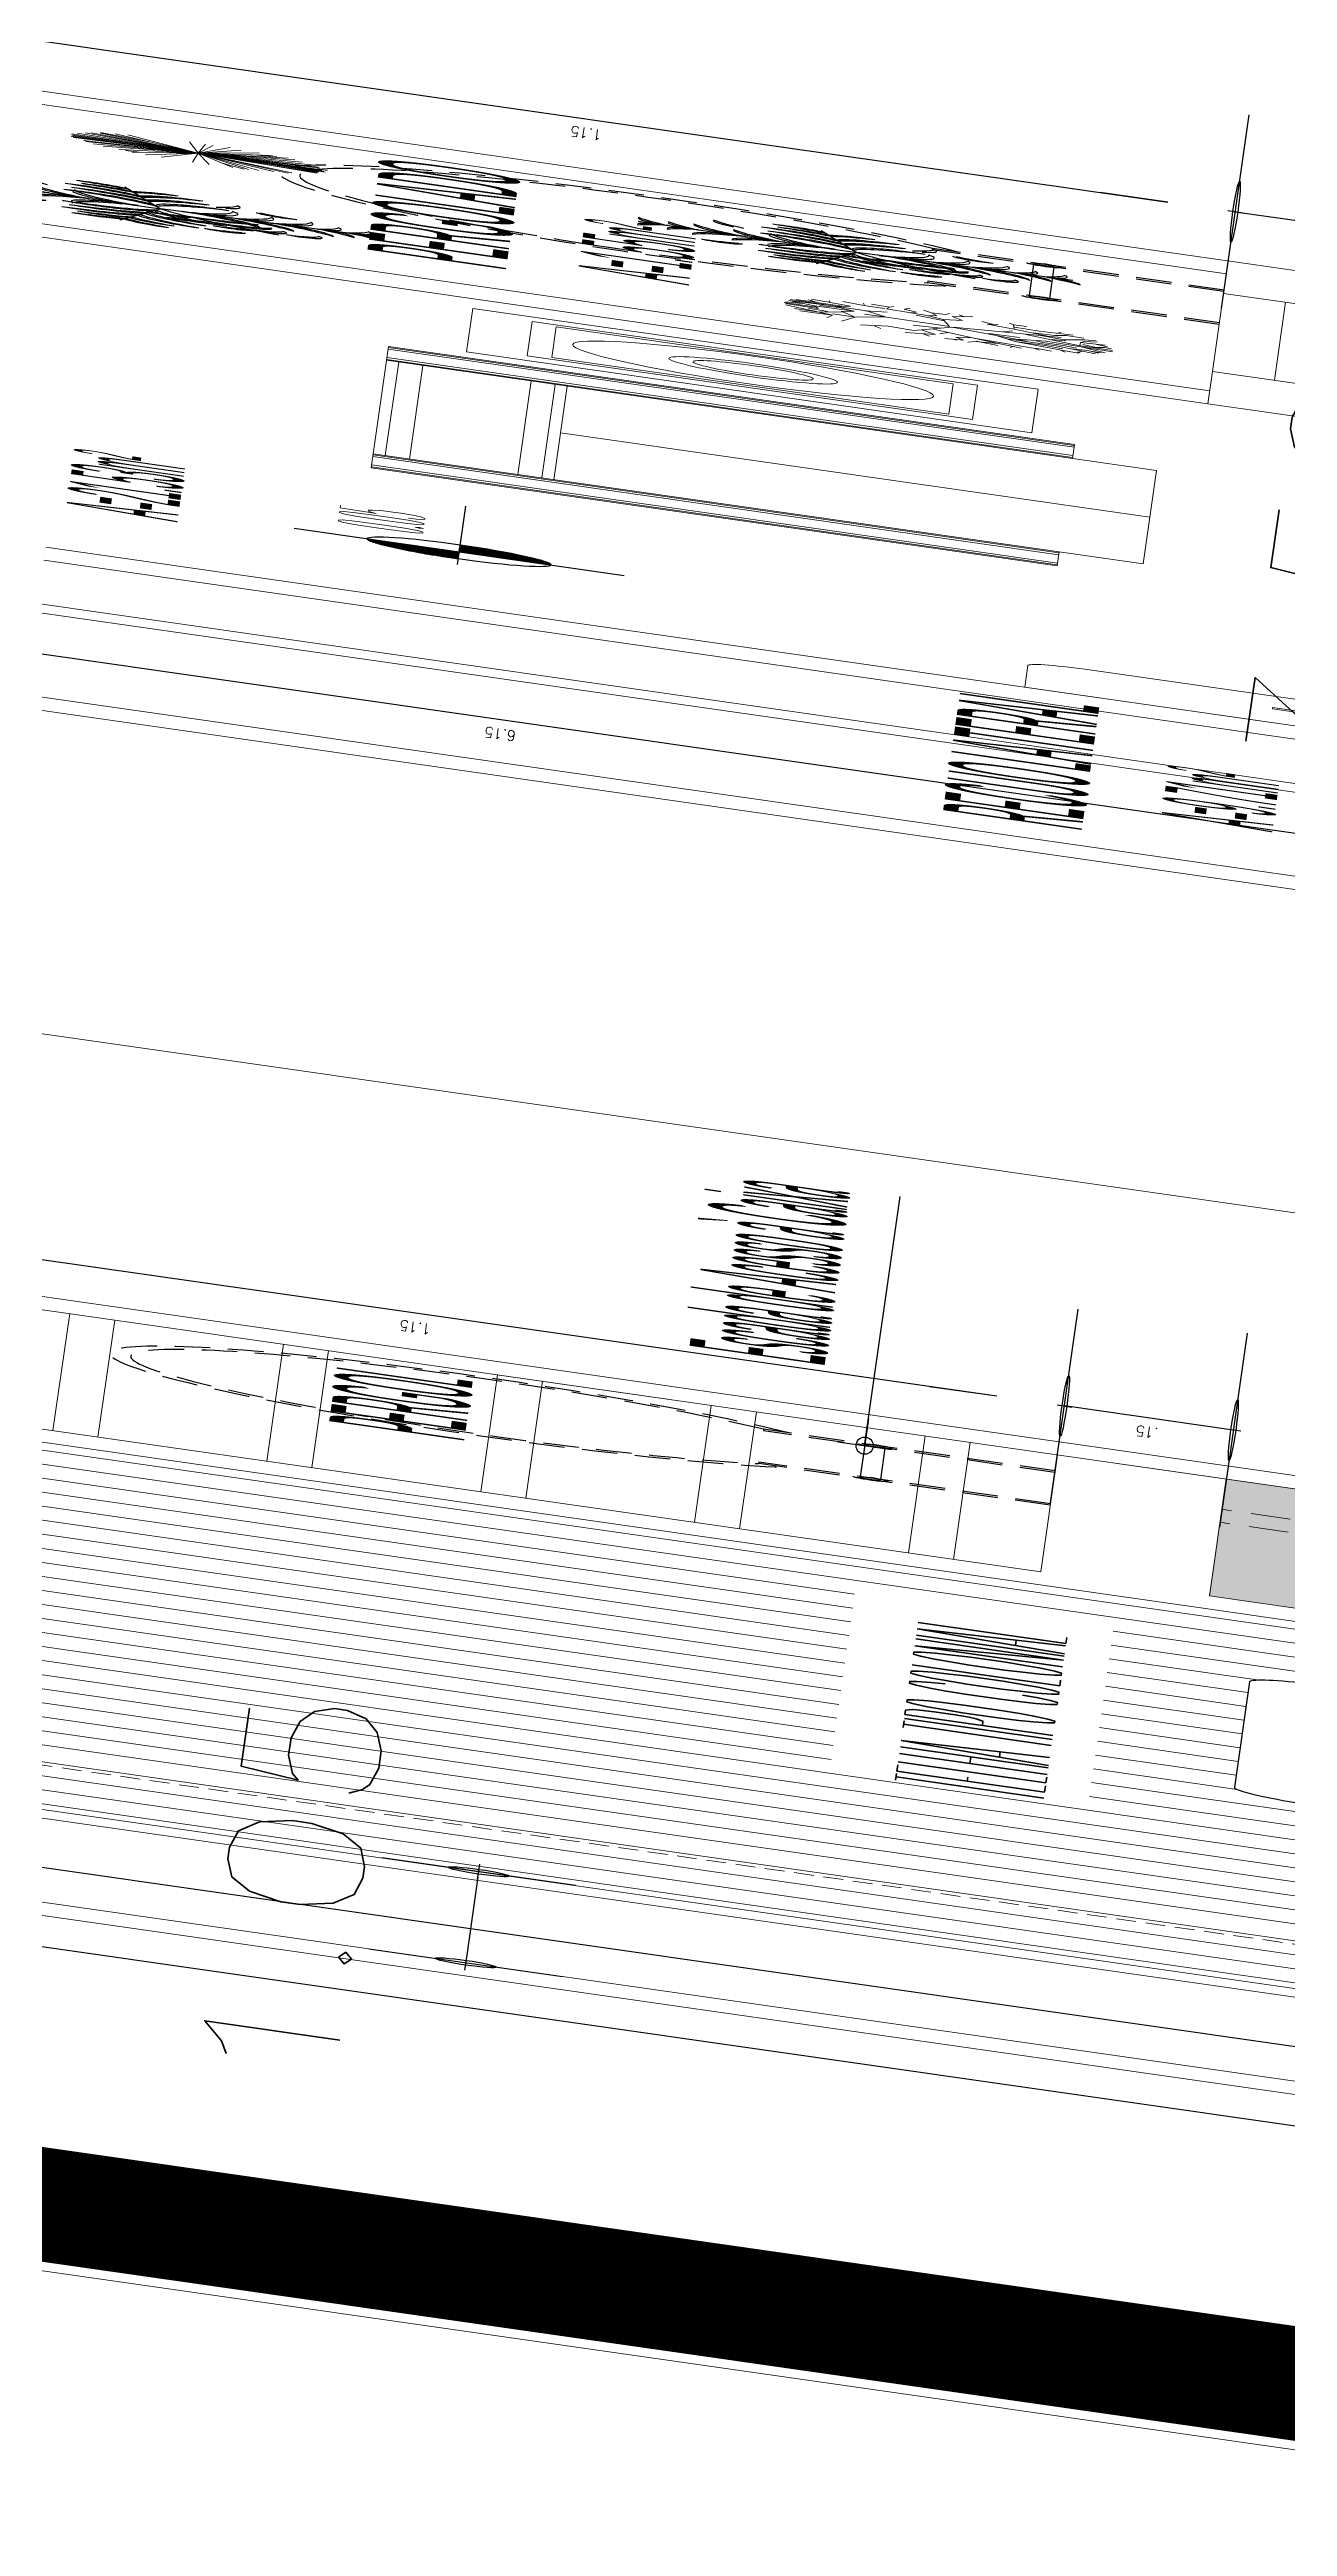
# Model space of a CAD drawing. Header units: millimetres. Extents: x -361192058 to 101130107379, y -14071650034 to 19218552450.
# Drawn here: x -134811.1 to -134746.4, y 42519.8 to 42649.2 of the extents above; entities that cross this region are included whole.
import ezdxf
from ezdxf.enums import TextEntityAlignment as Align

# ---------------------------------------------------------------- set-up
doc = ezdxf.new("R2010")
doc.units = ezdxf.units.MM
doc.header["$LTSCALE"] = 0.5
doc.linetypes.add('HIDDEN', pattern=[0.375, 0.25, -0.125])
doc.linetypes.add('HIDDEN2', pattern=[0.1875, 0.125, -0.0625])
for name, color, linetype in [('02', 2, 'Continuous'), ('08', 8, 'Continuous'), ('3', 3, 'Continuous'), ('DIVERSOS', 4, 'Continuous'), ('ESQUADRIA', 3, 'Continuous'), ('ESQUADRIAS', 3, 'Continuous'), ('FMPLANT', 3, 'Continuous'), ('HATCH', 8, 'Continuous'), ('MOBIL-I', 251, 'Continuous'), ('parede', 2, 'Continuous'), ('PISO', 8, 'Continuous'), ('projeção 02', 7, 'HIDDEN2'), ('texto pequeno', 3, 'Continuous'), ('TEXTO2', 3, 'Continuous'), ('TXT_0', 7, 'Continuous')]:
    doc.layers.add(name, color=color, linetype=linetype)
doc.styles.add('ADITIVOCAD', font='ROMANS.shx')
doc.styles.add('SANSSERIF', font='sas_____.pfb', dxfattribs={"height": 1})
doc.styles.get("Standard").update_dxf_attribs({"font": 'txt.shx', "height": 0.12})
doc.dimstyles.new('ESCALA50', dxfattribs={"dimtxt": 0.1, "dimasz": 0.06, "dimexe": 0.18, "dimexo": 0.06, "dimgap": 0.1, "dimtad": 1, "dimzin": 4, "dimdsep": 46, "dimtxsty": 'Standard', "dimblk1": 'BOLA', "dimblk2": 'BOLA', "dimsah": 1, "dimcen": -0.06, "dimse1": 1, "dimse2": 1, "dimclrd": 7, "dimclrt": 3, "dimadec": 0, "dimazin": 0, "dimtfac": 1, "dimtix": 1, "dimtmove": 0, "dimatfit": 3, "dimldrblk": 'BOLA', "dimfxl": 0, "dimtolj": 1, "dimtzin": 4, "dimarcsym": 0})

# ---------------------------------------------------------------- blocks, each defined once
blk = doc.blocks.new('ADC_SETA3')
blk.add_lwpolyline([(-0.3034, 0), (0.3034, 0, 0.668179), (0.3317, 0.0683), (0.0283, 0.3746, 0.414214), (-0.0283, 0.3746), (-0.3317, 0.0683, 0.668179), (-0.3034, 0), (-0.3034, 0)], format="xyb")
blk = doc.blocks.new('BOLA')
for p, q in [((0, -1.435), (0, 1.435)), ((-1.435, 0), (1.435, 0))]:
    blk.add_line(p, q)
blk.add_circle((0, 0), 0.452)
blk = doc.blocks.new('*D928')
at = {"layer": 'Defpoints', "color": 0, "transparency": 16777216}
for p in [(4395.3947, 2427.7288), (4395.3947, 2427.7288), (4396.4447, 2427.7288)]:
    blk.add_point(p, dxfattribs=at)
at = {"layer": 'DIVERSOS', "color": 7, "lineweight": -2, "transparency": 16777216}
blk.add_line((4396.3847, 2427.7288), (4395.4547, 2427.7288), dxfattribs=at)
at = {"layer": 'DIVERSOS', "color": 7, "lineweight": -2, "transparency": 16777216, "xscale": 0.06, "yscale": 0.06, "zscale": 0.06, "rotation": 180}
blk.add_blockref('BOLA', (4395.3947, 2427.7288), dxfattribs=at)
at = {"layer": 'DIVERSOS', "color": 7, "lineweight": -2, "transparency": 16777216, "xscale": 0.06, "yscale": 0.06, "zscale": 0.06}
blk.add_blockref('BOLA', (4396.4447, 2427.7288), dxfattribs=at)
at = {"layer": 'DIVERSOS', "color": 3, "lineweight": 18, "transparency": 16777216, "insert": (4395.9197, 2427.8888), "char_height": 0.12, "attachment_point": 5}
blk.add_mtext('\\A1;1.05', dxfattribs=at)
blk = doc.blocks.new('*D947')
at = {"layer": 'Defpoints', "color": 0, "transparency": 16777216}
for p in [(4402.0947, 2427.1269), (4402.6582, 2427.1269), (4402.0947, 2424.7769)]:
    blk.add_point(p, dxfattribs=at)
at = {"layer": 'DIVERSOS', "color": 7, "lineweight": -2, "transparency": 16777216}
blk.add_line((4402.6582, 2424.8369), (4402.6582, 2427.0669), dxfattribs=at)
at = {"layer": 'DIVERSOS', "color": 7, "lineweight": -2, "transparency": 16777216, "xscale": 0.06, "yscale": 0.06, "zscale": 0.06}
for p, rotation in [((4402.6582, 2427.1269), 90), ((4402.6582, 2424.7769), 270)]:
    blk.add_blockref('BOLA', p, dxfattribs=dict(at, rotation=rotation))
at = {"layer": 'DIVERSOS', "color": 3, "lineweight": 18, "transparency": 16777216, "insert": (4402.4982, 2425.9519), "char_height": 0.12, "attachment_point": 5, "rotation": 90}
blk.add_mtext('\\A1;2.35', dxfattribs=at)
blk = doc.blocks.new('*D948')
at = {"layer": 'Defpoints', "color": 0, "transparency": 16777216}
for p in [(4402.0947, 2427.2769), (4402.6582, 2427.2769), (4402.0947, 2427.1269)]:
    blk.add_point(p, dxfattribs=at)
at = {"layer": 'DIVERSOS', "color": 7, "lineweight": -2, "transparency": 16777216}
for p, q in [((4402.6582, 2427.3369), (4402.6582, 2427.3969)), ((4402.6582, 2427.1269), (4402.6582, 2427.2769)), ((4402.6582, 2427.0669), (4402.6582, 2427.0069))]:
    blk.add_line(p, q, dxfattribs=at)
at = {"layer": 'DIVERSOS', "color": 7, "lineweight": -2, "transparency": 16777216, "xscale": 0.06, "yscale": 0.06, "zscale": 0.06}
for p, rotation in [((4402.6582, 2427.2769), 270), ((4402.6582, 2427.1269), 90)]:
    blk.add_blockref('BOLA', p, dxfattribs=dict(at, rotation=rotation))
at = {"layer": 'DIVERSOS', "color": 3, "lineweight": 18, "transparency": 16777216, "insert": (4402.4982, 2427.2019), "char_height": 0.12, "attachment_point": 5, "rotation": 90}
blk.add_mtext('\\A1;.15', dxfattribs=at)
blk = doc.blocks.new('*D949')
at = {"layer": 'Defpoints', "color": 0, "transparency": 16777216}
for p in [(4402.0947, 2428.4269), (4402.6582, 2428.4269), (4402.0947, 2427.2769)]:
    blk.add_point(p, dxfattribs=at)
at = {"layer": 'DIVERSOS', "color": 7, "lineweight": -2, "transparency": 16777216}
blk.add_line((4402.6582, 2427.3369), (4402.6582, 2428.3669), dxfattribs=at)
at = {"layer": 'DIVERSOS', "color": 7, "lineweight": -2, "transparency": 16777216, "xscale": 0.06, "yscale": 0.06, "zscale": 0.06}
for p, rotation in [((4402.6582, 2428.4269), 90), ((4402.6582, 2427.2769), 270)]:
    blk.add_blockref('BOLA', p, dxfattribs=dict(at, rotation=rotation))
at = {"layer": 'DIVERSOS', "color": 3, "lineweight": 18, "transparency": 16777216, "insert": (4402.4982, 2427.8519), "char_height": 0.12, "attachment_point": 5, "rotation": 90}
blk.add_mtext('\\A1;1.15', dxfattribs=at)
blk = doc.blocks.new('*D932')
at = {"layer": 'Defpoints', "color": 0, "transparency": 16777216}
for p in [(4394.8896, 2428.5769), (4396.506, 2428.5769), (4396.4447, 2424.1269)]:
    blk.add_point(p, dxfattribs=at)
at = {"layer": 'DIVERSOS', "color": 7, "lineweight": -2, "transparency": 16777216}
blk.add_line((4394.8896, 2424.1869), (4394.8896, 2428.5169), dxfattribs=at)
at = {"layer": 'DIVERSOS', "color": 7, "lineweight": -2, "transparency": 16777216, "xscale": 0.06, "yscale": 0.06, "zscale": 0.06}
for p, rotation in [((4394.8896, 2428.5769), 90), ((4394.8896, 2424.1269), 270)]:
    blk.add_blockref('BOLA', p, dxfattribs=dict(at, rotation=rotation))
at = {"layer": 'DIVERSOS', "color": 3, "lineweight": 18, "transparency": 16777216, "insert": (4394.7296, 2426.3519), "char_height": 0.12, "attachment_point": 5, "rotation": 90}
blk.add_mtext('\\A1;4.45', dxfattribs=at)
blk = doc.blocks.new('*D935')
at = {"layer": 'Defpoints', "color": 0, "transparency": 16777216}
for p in [(4396.4447, 2430.4269), (4395.3947, 2414.2769), (4395.7907, 2414.2769)]:
    blk.add_point(p, dxfattribs=at)
at = {"layer": 'DIVERSOS', "color": 7, "lineweight": -2, "transparency": 16777216}
blk.add_line((4395.7907, 2430.3669), (4395.7907, 2414.3369), dxfattribs=at)
at = {"layer": 'DIVERSOS', "color": 7, "lineweight": -2, "transparency": 16777216, "xscale": 0.06, "yscale": 0.06, "zscale": 0.06}
for p, rotation in [((4395.7907, 2430.4269), 90), ((4395.7907, 2414.2769), 270)]:
    blk.add_blockref('BOLA', p, dxfattribs=dict(at, rotation=rotation))
at = {"layer": 'DIVERSOS', "color": 3, "lineweight": 18, "transparency": 16777216, "insert": (4395.6307, 2422.3519), "char_height": 0.12, "attachment_point": 5, "rotation": 90}
blk.add_mtext('\\A1;16.15', dxfattribs=at)
blk = doc.blocks.new('ESCADA')
at = {"layer": '08', "linetype": 'HIDDEN'}
for p, q in [((-0.22, 0.91), (-0.22, 0.6222)), ((-0.2, 0.91), (-0.2, 0.6222)), ((0.2, 0.91), (0.2, 0.6222)), ((0.22, 0.91), (0.22, 0.6222)), ((-0.2, 0.7422), (0.2, 0.7422)), ((-0.2, 0.7222), (0.2, 0.7222)), ((-0.22, 0.6222), (-0.2, 0.6222)), ((0.2, 0.6222), (0.22, 0.6222))]:
    blk.add_line(p, q, dxfattribs=at)
for points in [[(-0.21, 0.7222, 1), (-0.21, 0.7422, 1)], [(0.21, 0.7222, -1), (0.21, 0.7422, -1)]]:
    blk.add_lwpolyline(points, format="xyb", close=True, dxfattribs=at)
for centre in [(-0.21, 0.7322), (0.21, 0.7322)]:
    blk.add_circle(centre, 0.0175, dxfattribs=at)
for radius, start, end in [(0.37, 126.4837, 53.5163), (0.35, 128.9448, 51.0552)]:
    blk.add_arc((0, 0.35), radius, start, end, dxfattribs=at)
blk = doc.blocks.new('A1194DB', base_point=(2.905, 11.0463))
for p in [(2.905, 11.5463), (2.4126, 11.1332), (3.3974, 11.1332), (2.9918, 10.5539)]:
    blk.add_line(p, (2.905, 11.0463))
for centre, radius, start, end in [((2.8119, 11.432), 0.1154, 36.29, 99.6243), ((2.7184, 11.2969), 0.2598, 44.0763, 73.3794), ((2.998, 11.432), 0.1154, 80.3757, 143.71), ((3.0916, 11.2969), 0.2598, 106.6206, 135.9237), ((2.8119, 11.3638), 0.1154, 36.29, 99.6243), ((2.7184, 11.2287), 0.2598, 44.0763, 73.3794), ((2.998, 11.3638), 0.1154, 80.3757, 143.71), ((3.0916, 11.2287), 0.2598, 106.6206, 135.9237), ((2.695, 11.3621), 0.0575, 139.742, 258.7475), ((2.7729, 11.4076), 0.1251, 184.618, 228.2106), ((2.7604, 11.2616), 0.1598, 25.2489, 95.3937), ((2.6762, 11.1619), 0.2679, 31.3712, 75.0366), ((3.0495, 11.2616), 0.1598, 84.6063, 154.7511), ((3.1337, 11.1619), 0.2679, 104.9634, 148.6288), ((2.7604, 11.1707), 0.1598, 25.2489, 95.3937), ((2.6762, 11.0709), 0.2679, 31.3712, 75.0366), ((3.0495, 11.1707), 0.1598, 84.6063, 154.7511), ((3.1337, 11.0709), 0.2679, 104.9634, 148.6288), ((3.2361, 11.2628), 0.1154, 80.3757, 143.71), ((3.3297, 11.1277), 0.2598, 106.6206, 135.9237), ((2.5413, 11.2049), 0.1154, 160.3757, 223.71), ((2.6906, 11.2736), 0.2598, 186.6206, 215.9237), ((2.6085, 11.1931), 0.1154, 160.3757, 223.71), ((2.7578, 11.2618), 0.2598, 186.6206, 215.9237), ((2.7181, 11.2261), 0.1598, 164.6063, 234.7511), ((2.8309, 11.2917), 0.2679, 184.9634, 228.6288), ((2.8076, 11.2103), 0.1598, 164.6063, 234.7511), ((2.9205, 11.2759), 0.2679, 184.9634, 228.6288), ((2.7506, 11.0931), 0.1558, 3.4259, 103.6346), ((2.6859, 11.0105), 0.2357, 21.6665, 83.1878), ((2.8857, 11.2065), 0.1558, 156.3654, 256.5741), ((2.9783, 11.2559), 0.2357, 176.8122, 238.3335), ((3.0593, 11.0931), 0.1558, 76.3654, 176.5741), ((3.124, 11.0105), 0.2357, 96.8122, 158.3335), ((2.8316, 11.2559), 0.2357, 301.6665, 3.1878), ((2.9242, 11.2065), 0.1558, 283.4259, 23.6346), ((2.8895, 11.2759), 0.2679, 311.3712, 355.0366), ((3.0023, 11.2103), 0.1598, 305.2489, 15.3937), ((2.979, 11.2917), 0.2679, 311.3712, 355.0366), ((3.0919, 11.2261), 0.1598, 305.2489, 15.3937), ((3.0521, 11.2618), 0.2598, 324.0763, 353.3794), ((3.2015, 11.1931), 0.1154, 316.29, 19.6243), ((3.1193, 11.2736), 0.2598, 324.0763, 353.3794), ((3.2686, 11.2049), 0.1154, 316.29, 19.6243), ((2.509, 11.0217), 0.1154, 116.29, 179.6243), ((2.6258, 10.9061), 0.2598, 124.0763, 153.3794), ((2.5762, 11.0099), 0.1154, 116.29, 179.6243), ((2.693, 10.8942), 0.2598, 124.0763, 153.3794), ((3.1169, 10.8942), 0.2598, 26.6206, 55.9237), ((3.2338, 11.0099), 0.1154, 0.3757, 63.71), ((2.6679, 10.9413), 0.1598, 105.2489, 175.3937), ((2.7514, 10.8411), 0.2679, 111.3712, 155.0366), ((2.7574, 10.9256), 0.1598, 105.2489, 175.3937), ((2.841, 10.8253), 0.2679, 111.3712, 155.0366), ((2.8321, 10.9024), 0.1558, 83.4259, 183.6346), ((2.9022, 10.8244), 0.2357, 101.6665, 163.1878), ((2.8087, 11.0276), 0.0563, 114.2257, 255.1279), ((2.8535, 11.0404), 0.078, 150.4398, 228.6694), ((2.9077, 10.8244), 0.2357, 16.8122, 78.3335), ((2.9778, 10.9024), 0.1558, 356.3654, 96.5741), ((2.9689, 10.8253), 0.2679, 24.9634, 68.6288), ((3.0525, 10.9256), 0.1598, 4.6063, 74.7511), ((3.0585, 10.8411), 0.2679, 24.9634, 68.6288), ((3.1421, 10.9413), 0.1598, 4.6063, 74.7511), ((3.1373, 10.5587), 0.5402, 115.4772, 156.6585), ((2.7588, 10.9805), 0.0869, 144.9865, 244.4034), ((2.9354, 11.0633), 0.25, 187.5759, 215.8942), ((2.683, 11.0436), 0.2357, 286.8122, 348.3335), ((3.1145, 11.1197), 0.2357, 211.6665, 273.1878), ((2.5634, 10.9046), 0.0575, 139.742, 258.7475), ((2.6413, 10.9501), 0.1251, 184.618, 228.2106), ((2.7611, 10.9735), 0.1558, 266.3654, 6.5741), ((2.916, 10.9339), 0.1295, 161.4477, 239.3672), ((3.2224, 11.0216), 0.4224, 185.4007, 208.139), ((3.0651, 11.0271), 0.1558, 193.4259, 293.6346), ((2.6825, 10.8858), 0.0575, 139.742, 258.7475), ((2.7604, 10.9313), 0.1251, 184.618, 228.2106), ((2.791, 10.8669), 0.0766, 138.8744, 278.9763), ((2.8575, 10.9036), 0.125, 173.7536, 244.097), ((2.6839, 10.9824), 0.2679, 294.9634, 338.6288), ((3.1345, 11.0618), 0.2679, 221.3712, 265.0366), ((3.3391, 11.1328), 0.2598, 234.0763, 263.3794), ((3.2704, 10.9835), 0.1154, 226.29, 289.6243), ((2.7249, 10.8131), 0.057, 167.0577, 302.8533), ((2.7577, 10.8453), 0.08, 185.1845, 268.654), ((2.7842, 10.8988), 0.1598, 274.6063, 344.7511), ((3.0689, 10.949), 0.1598, 215.2489, 285.3937), ((3.2089, 10.7748), 0.0575, 101.2525, 220.258), ((2.6997, 10.8928), 0.2679, 294.9634, 338.6288), ((3.1503, 10.9723), 0.2679, 221.3712, 265.0366), ((3.2868, 10.7293), 0.1251, 131.7894, 175.382), ((2.7249, 10.7316), 0.057, 167.0577, 302.8533), ((2.7577, 10.7638), 0.08, 185.1845, 268.654), ((2.8, 10.8092), 0.1598, 274.6063, 344.7511), ((3.0847, 10.8594), 0.1598, 215.2489, 285.3937), ((2.7529, 10.8344), 0.2598, 296.6206, 325.9237), ((2.8685, 10.7175), 0.1154, 270.3757, 333.71), ((3.1204, 10.8992), 0.2598, 234.0763, 263.3794), ((3.0517, 10.7498), 0.1154, 226.29, 289.6243), ((2.7647, 10.7672), 0.2598, 296.6206, 325.9237), ((3.1323, 10.832), 0.2598, 234.0763, 263.3794), ((2.8803, 10.6504), 0.1154, 270.3757, 333.71), ((3.0635, 10.6827), 0.1154, 226.29, 289.6243)]:
    blk.add_arc(centre, radius, start, end)
blk = doc.blocks.new('Adc_nivelpl')
h = blk.add_hatch()
h.set_pattern_fill('_U', color=256, scale=0.005, angle=45, style=0, double=1)
h.set_pattern_definition([(45, (-5.8772514, -3.5161936), (-0.003535534, 0.003535534), []), (135, (-5.8772514, -3.5161936), (-0.003535534, -0.003535534), [])])
h.paths.add_polyline_path([(0.1954, -0.0865, 0.414214), (0.0865, -0.1954), (0.1954, -0.1954)])
h.paths.add_polyline_path([(0.1954, -0.1954), (0.1954, -0.3043, 0.414214), (0.3043, -0.1954)])
for p, q in [((0.1954, 0), (0.1954, -0.3908)), ((0.8958, -0.1954), (0, -0.1954))]:
    blk.add_line(p, q)
blk.add_circle((0.1954, -0.1954), 0.1089)
at = {"flags": 8}
blk.add_attdef('NIVEL', (0.3642, -0.1501), '', height=0.1, dxfattribs=at)
blk = doc.blocks.new('*D1488')
at = {"layer": 'Defpoints', "color": 0, "transparency": 16777216}
for p in [(4415.7211, 2428.4269), (4415.7211, 2427.2769), (4416.4388, 2427.2769)]:
    blk.add_point(p, dxfattribs=at)
at = {"layer": 'DIVERSOS', "color": 7, "lineweight": -2, "transparency": 16777216}
blk.add_line((4416.4388, 2428.3669), (4416.4388, 2427.3369), dxfattribs=at)
at = {"layer": 'DIVERSOS', "color": 7, "lineweight": -2, "transparency": 16777216, "xscale": 0.06, "yscale": 0.06, "zscale": 0.06}
for p, rotation in [((4416.4388, 2428.4269), 90), ((4416.4388, 2427.2769), 270)]:
    blk.add_blockref('BOLA', p, dxfattribs=dict(at, rotation=rotation))
at = {"layer": 'DIVERSOS', "color": 3, "lineweight": 18, "transparency": 16777216, "insert": (4416.2788, 2427.8519), "char_height": 0.12, "attachment_point": 5, "rotation": 90}
blk.add_mtext('\\A1;1.15', dxfattribs=at)
blk = doc.blocks.new('*D1489')
at = {"layer": 'Defpoints', "color": 0, "transparency": 16777216}
for p in [(4415.7211, 2428.5769), (4415.7211, 2428.4269), (4416.4388, 2428.4269)]:
    blk.add_point(p, dxfattribs=at)
at = {"layer": 'DIVERSOS', "color": 7, "lineweight": -2, "transparency": 16777216}
for p, q in [((4416.4388, 2428.6369), (4416.4388, 2428.6969)), ((4416.4388, 2428.5769), (4416.4388, 2428.4269)), ((4416.4388, 2428.3669), (4416.4388, 2428.3069))]:
    blk.add_line(p, q, dxfattribs=at)
at = {"layer": 'DIVERSOS', "color": 7, "lineweight": -2, "transparency": 16777216, "xscale": 0.06, "yscale": 0.06, "zscale": 0.06}
for p, rotation in [((4416.4388, 2428.5769), 270), ((4416.4388, 2428.4269), 90)]:
    blk.add_blockref('BOLA', p, dxfattribs=dict(at, rotation=rotation))
at = {"layer": 'DIVERSOS', "color": 3, "lineweight": 18, "transparency": 16777216, "insert": (4416.2788, 2428.5019), "char_height": 0.12, "attachment_point": 5, "rotation": 90}
blk.add_mtext('\\A1;.15', dxfattribs=at)
blk = doc.blocks.new('*D1490')
at = {"layer": 'Defpoints', "color": 0, "transparency": 16777216}
for p in [(4415.7211, 2427.2769), (4415.7211, 2427.1269), (4416.4388, 2427.1269)]:
    blk.add_point(p, dxfattribs=at)
at = {"layer": 'DIVERSOS', "color": 7, "lineweight": -2, "transparency": 16777216}
for p, q in [((4416.4388, 2427.3369), (4416.4388, 2427.3969)), ((4416.4388, 2427.2769), (4416.4388, 2427.1269)), ((4416.4388, 2427.0669), (4416.4388, 2427.0069))]:
    blk.add_line(p, q, dxfattribs=at)
at = {"layer": 'DIVERSOS', "color": 7, "lineweight": -2, "transparency": 16777216, "xscale": 0.06, "yscale": 0.06, "zscale": 0.06}
for p, rotation in [((4416.4388, 2427.2769), 270), ((4416.4388, 2427.1269), 90)]:
    blk.add_blockref('BOLA', p, dxfattribs=dict(at, rotation=rotation))
at = {"layer": 'DIVERSOS', "color": 3, "lineweight": 18, "transparency": 16777216, "insert": (4416.2788, 2427.2019), "char_height": 0.12, "attachment_point": 5, "rotation": 90}
blk.add_mtext('\\A1;.15', dxfattribs=at)
blk = doc.blocks.new('*D1475')
at = {"layer": 'Defpoints', "color": 0, "transparency": 16777216}
for p in [(4410.7211, 2426.9817), (4410.7211, 2426.9817), (4414.2211, 2426.9817)]:
    blk.add_point(p, dxfattribs=at)
at = {"layer": 'DIVERSOS', "color": 7, "lineweight": -2, "transparency": 16777216}
blk.add_line((4414.1611, 2426.9817), (4410.7811, 2426.9817), dxfattribs=at)
at = {"layer": 'DIVERSOS', "color": 7, "lineweight": -2, "transparency": 16777216, "xscale": 0.06, "yscale": 0.06, "zscale": 0.06, "rotation": 180}
blk.add_blockref('BOLA', (4410.7211, 2426.9817), dxfattribs=at)
at = {"layer": 'DIVERSOS', "color": 7, "lineweight": -2, "transparency": 16777216, "xscale": 0.06, "yscale": 0.06, "zscale": 0.06}
blk.add_blockref('BOLA', (4414.2211, 2426.9817), dxfattribs=at)
at = {"layer": 'DIVERSOS', "color": 3, "lineweight": 18, "transparency": 16777216, "insert": (4412.4711, 2427.1417), "char_height": 0.12, "attachment_point": 5}
blk.add_mtext('\\A1;3.50', dxfattribs=at)
blk = doc.blocks.new('*D1509')
at = {"layer": 'Defpoints', "color": 0, "transparency": 16777216}
for p in [(4409.5049, 2430.9269), (4410.5711, 2430.9269), (4410.5711, 2424.7769)]:
    blk.add_point(p, dxfattribs=at)
at = {"layer": 'DIVERSOS', "color": 7, "lineweight": -2, "transparency": 16777216}
blk.add_line((4409.5049, 2424.8369), (4409.5049, 2430.8669), dxfattribs=at)
at = {"layer": 'DIVERSOS', "color": 7, "lineweight": -2, "transparency": 16777216, "xscale": 0.06, "yscale": 0.06, "zscale": 0.06}
for p, rotation in [((4409.5049, 2430.9269), 90), ((4409.5049, 2424.7769), 270)]:
    blk.add_blockref('BOLA', p, dxfattribs=dict(at, rotation=rotation))
at = {"layer": 'DIVERSOS', "color": 3, "lineweight": 18, "transparency": 16777216, "insert": (4409.3449, 2427.8519), "char_height": 0.12, "attachment_point": 5, "rotation": 90}
blk.add_mtext('\\A1;6.15', dxfattribs=at)
blk = doc.blocks.new('APROVADO QUADRA 21.2 MBVII')
at = {"layer": 'DIVERSOS', "lineweight": 18}
h = blk.add_hatch(dxfattribs=at)
h.set_pattern_fill('AR-CONC', color=251, scale=0.002, style=0)
h.set_pattern_definition([(50, (3030.9915, 1128.867), (0.36436934, -0.03187817), [0.0381, -0.4191]), (355, (3030.9915, 1128.867), (-0.07048565, 0.382113286), [0.03048, -0.33528]), (100.451, (3031.02186, 1128.86433), (0.293885003, 0.350233376), [0.03238, -0.35618]), (46.1842, (3030.9915, 1128.9686), (0.54215808, -0.08408466), [0.05715, -0.62865]), (96.6356, (3031.0367, 1128.9616), (0.47480847, 0.49485111), [0.04857, -0.53427]), (351.184, (3030.9915, 1128.9686), (0.47480921, 0.49485024), [0.04572, -0.50292]), (21, (3031.0423, 1128.9432), (0.30322976, -0.204531037), [0.0381, -0.4191]), (326, (3031.0423, 1128.9432), (0.12360406, 0.36837593), [0.03048, -0.33528]), (71.4514, (3031.06756, 1128.92614), (0.42683298, 0.163845715), [0.03238, -0.35618]), (37.5, (3030.9915, 1128.86699), (0.0061772065, 0.169110078), [0, -0.331216, 0, -0.34036, 0, -0.33655]), (7.5, (3030.9915, 1128.86699), (0.133639325, 0.20036115), [0, -0.194056, 0, -0.323596, 0, -0.12827]), (327.5, (3030.87821, 1128.86699), (0.27118119, -0.011457488), [0, -0.127, 0, -0.39624, 0, -0.52578]), (317.5, (3030.8274, 1128.86699), (0.296258363, 0.050852982), [0, -0.1651, 0, -0.263144, 0, -0.37338])])
h.paths.add_polyline_path([(4402.0947, 2427.1269), (4402.0947, 2424.7769), (4400.7447, 2424.7769), (4400.7447, 2427.1269)])
edge = h.paths.add_edge_path(flags=17)
edge.add_line((4402.0947, 2427.1269), (4401.8697, 2427.1269))
at = {"lineweight": 18}
blk.add_line((4414.6939, 2427.3736), (4414.6899, 2427.3676), dxfattribs=at)
at = {"layer": '02', "lineweight": 18}
for points in [[(4391.2282, 2397.274), (4452.4282, 2397.274), (4452.4282, 2441.824), (4391.2282, 2441.824)], [(4419.0523, 2441.1022), (4405.2137, 2441.1022), (4405.2137, 2407.2854), (4419.0523, 2407.2854)], [(4391.9782, 2441.074), (4405.2137, 2441.074), (4405.2137, 2407.2854), (4391.9782, 2407.2854)]]:
    blk.add_lwpolyline(points, close=True, dxfattribs=at)
at = {"layer": '02', "lineweight": 18, "const_width": 0.1}
blk.add_lwpolyline([(4391.9782, 2398.024), (4451.6782, 2398.024), (4451.6782, 2441.074), (4391.9782, 2441.074)], close=True, dxfattribs=at)
at = {"layer": 'DIVERSOS', "lineweight": 18}
for p, q in [((4395.2447, 2413.7769), (4395.2447, 2436.3769)), ((4395.3947, 2414.2769), (4395.3947, 2436.3769)), ((4400.7447, 2428.1544), (4402.0947, 2428.1544)), ((4400.7447, 2428.1144), (4402.0947, 2428.1144)), ((4400.7447, 2427.9644), (4402.0947, 2427.9644)), ((4400.7447, 2427.9244), (4402.0947, 2427.9244)), ((4400.7447, 2427.7744), (4402.0947, 2427.7744)), ((4400.7447, 2427.7344), (4402.0947, 2427.7344)), ((4400.7447, 2427.5844), (4402.0947, 2427.5844)), ((4400.7447, 2427.5444), (4402.0947, 2427.5444)), ((4400.7447, 2427.3944), (4402.0947, 2427.3944)), ((4400.7447, 2427.3544), (4402.0947, 2427.3544)), ((4414.5961, 2427.2769), (4415.4961, 2427.2769))]:
    blk.add_line(p, q, dxfattribs=at)
at = {"layer": 'ESQUADRIA', "lineweight": 18}
blk.add_line((4415.4961, 2427.2219), (4414.5961, 2427.2219), dxfattribs=at)
at = {"layer": 'ESQUADRIAS', "color": 3, "lineweight": 18}
blk.add_line((4402.2447, 2436.3769), (4402.2447, 2421.3769), dxfattribs=at)
at = {"layer": 'ESQUADRIAS', "lineweight": 18}
for p, q in [((4396.4447, 2430.4269), (4396.4447, 2424.1269)), ((4400.5947, 2427.1269), (4400.5947, 2428.5769)), ((4400.7447, 2427.2769), (4400.7447, 2428.4269)), ((4402.0947, 2428.4269), (4402.0947, 2425.7769)), ((4402.0947, 2427.7769), (4402.0947, 2425.9269)), ((4402.0947, 2427.7769), (4402.0947, 2425.9269)), ((4402.0947, 2427.2769), (4400.7447, 2427.2769)), ((4402.0947, 2427.2769), (4401.8697, 2427.2769)), ((4400.5947, 2427.1269), (4400.5947, 2424.6269)), ((4402.0947, 2427.1269), (4400.7447, 2427.1269)), ((4400.7447, 2427.1269), (4400.7447, 2424.7769))]:
    blk.add_line(p, q, dxfattribs=at)
at = {"layer": 'FMPLANT', "lineweight": 18}
for p, q in [((4415.4237, 2428.187), (4415.4088, 2428.2996)), ((4415.4237, 2428.187), (4415.4271, 2428.2996)), ((4415.4237, 2428.187), (4415.4396, 2428.2996)), ((4415.4237, 2428.187), (4415.3614, 2428.2796)), ((4415.4237, 2428.187), (4415.3722, 2428.2867)), ((4415.4237, 2428.187), (4415.3797, 2428.2886)), ((4415.4237, 2428.187), (4415.3988, 2428.2976)), ((4415.4163, 2428.2429), (4415.4188, 2428.2985)), ((4415.4237, 2428.187), (4415.4537, 2428.2946)), ((4415.4237, 2428.187), (4415.4719, 2428.2876)), ((4415.4237, 2428.187), (4415.4827, 2428.2826)), ((4415.4237, 2428.187), (4415.3373, 2428.2567)), ((4415.4237, 2428.187), (4415.3489, 2428.2707)), ((4415.4237, 2428.187), (4415.4927, 2428.2747)), ((4415.4237, 2428.187), (4415.5093, 2428.2617)), ((4415.4708, 2428.2281), (4415.4994, 2428.2747)), ((4415.4237, 2428.187), (4415.3283, 2428.2447)), ((4415.3389, 2428.2382), (4415.3356, 2428.2507)), ((4415.4237, 2428.187), (4415.5185, 2428.2507)), ((4415.4237, 2428.187), (4415.3191, 2428.2188)), ((4415.3191, 2428.2188), (4415.3191, 2428.2188)), ((4415.4237, 2428.187), (4415.3216, 2428.2328)), ((4415.4237, 2428.187), (4415.3125, 2428.1909)), ((4415.4237, 2428.187), (4415.5368, 2428.1959)), ((4415.4237, 2428.187), (4415.3125, 2428.176)), ((4415.4237, 2428.187), (4415.3166, 2428.155)), ((4415.4237, 2428.187), (4415.3216, 2428.1411)), ((4415.4237, 2428.187), (4415.3266, 2428.1321)), ((4415.4237, 2428.187), (4415.3373, 2428.1191)), ((4415.4237, 2428.187), (4415.3448, 2428.1062)), ((4415.4237, 2428.187), (4415.3514, 2428.1032)), ((4415.4237, 2428.187), (4415.3905, 2428.0813)), ((4415.4237, 2428.187), (4415.4063, 2428.0802)), ((4415.4237, 2428.187), (4415.4155, 2428.0742)), ((4415.4237, 2428.187), (4415.4213, 2428.0753)), ((4415.4237, 2428.187), (4415.5359, 2428.1819)), ((4415.4237, 2428.187), (4415.5343, 2428.1749)), ((4415.4237, 2428.187), (4415.5293, 2428.15)), ((4415.4237, 2428.187), (4415.5251, 2428.134)), ((4415.4237, 2428.187), (4415.5168, 2428.1221)), ((4415.4237, 2428.187), (4415.4388, 2428.0723)), ((4415.4237, 2428.187), (4415.4279, 2428.0772)), ((4415.4237, 2428.187), (4415.4752, 2428.0872)), ((4415.4237, 2428.187), (4415.4894, 2428.0952)), ((4415.4237, 2428.187), (4415.5052, 2428.1021)), ((4415.4237, 2428.187), (4415.4604, 2428.0802)), ((4415.4237, 2428.187), (4415.5127, 2428.1081)), ((4415.4237, 2428.187), (4415.5409, 2428.16)), ((4415.4237, 2428.187), (4415.4529, 2428.0792)), ((4415.3531, 2428.1659), (4415.3174, 2428.145)), ((4415.4921, 2428.1393), (4415.5102, 2428.1181)), ((4415.4019, 2428.1177), (4415.3997, 2428.0802)), ((4414.6313, 2427.6268), (4414.6575, 2427.657)), ((4414.6313, 2427.6268), (4414.6323, 2427.6485)), ((4414.6696, 2427.6281), (4414.6727, 2427.657)), ((4414.6838, 2427.6316), (4414.6818, 2427.6583)), ((4414.6999, 2427.6425), (4414.6928, 2427.657)), ((4414.6939, 2427.6316), (4414.7111, 2427.6546)), ((4414.7221, 2427.6207), (4414.714, 2427.6522)), ((4414.721, 2427.5856), (4414.7252, 2427.6535)), ((4414.7373, 2427.6292), (4414.7352, 2427.6485)), ((4414.6182, 2427.6146), (4414.6152, 2427.6437)), ((4414.6313, 2427.6268), (4414.6182, 2427.6146)), ((4414.6727, 2427.6062), (4414.6313, 2427.6268)), ((4414.6525, 2427.6194), (4414.6595, 2427.6365)), ((4414.6928, 2427.6316), (4414.6696, 2427.6281)), ((4414.6979, 2427.5964), (4414.6939, 2427.6316)), ((4414.7131, 2427.6099), (4414.7069, 2427.6268)), ((4414.7362, 2427.6281), (4414.7514, 2427.6377)), ((4414.7362, 2427.6075), (4414.7362, 2427.6281)), ((4414.7574, 2427.6194), (4414.7625, 2427.6353)), ((4414.6353, 2427.594), (4414.5627, 2427.6062)), ((4414.6182, 2427.6146), (4414.5788, 2427.6194)), ((4414.6343, 2427.5964), (4414.6333, 2427.6146)), ((4414.6343, 2427.5953), (4414.6727, 2427.6062)), ((4414.6747, 2427.6075), (4414.6979, 2427.5964)), ((4414.6999, 2427.5977), (4414.7131, 2427.6099)), ((4414.7232, 2427.6123), (4414.7473, 2427.6001)), ((4414.7473, 2427.6001), (4414.7585, 2427.6183)), ((4414.7585, 2427.6183), (4414.7755, 2427.6194)), ((4414.7755, 2427.5868), (4414.7876, 2427.6075)), ((4414.5819, 2427.5649), (4414.5526, 2427.5892)), ((4414.6838, 2427.5675), (4414.6353, 2427.594)), ((4414.6838, 2427.5686), (4414.6798, 2427.5868)), ((4414.6838, 2427.5675), (4414.721, 2427.5856)), ((4414.721, 2427.5868), (4414.7413, 2427.5675)), ((4414.7776, 2427.5699), (4414.7755, 2427.5868)), ((4414.7766, 2427.588), (4414.8028, 2427.5892)), ((4414.8008, 2427.5662), (4414.8068, 2427.582)), ((4414.5647, 2427.5771), (4414.5446, 2427.571)), ((4414.5748, 2427.5419), (4414.5819, 2427.5649)), ((4414.6776, 2427.5115), (4414.6838, 2427.5675)), ((4414.7695, 2427.5469), (4414.7776, 2427.5686)), ((4414.7776, 2427.5686), (4414.8008, 2427.5662)), ((4414.8008, 2427.5662), (4414.816, 2427.5625)), ((4414.5658, 2427.5226), (4414.5395, 2427.5493)), ((4414.6756, 2427.5093), (4414.5748, 2427.5419)), ((4414.6474, 2427.5189), (4414.6353, 2427.5432)), ((4414.7342, 2427.5165), (4414.7523, 2427.5419)), ((4414.7655, 2427.5323), (4414.7695, 2427.5469)), ((4414.7695, 2427.548), (4414.7876, 2427.5419)), ((4414.7876, 2427.5419), (4414.8017, 2427.553)), ((4414.8017, 2427.553), (4414.822, 2427.548)), ((4414.5546, 2427.5335), (4414.5354, 2427.5276)), ((4414.5929, 2427.5347), (4414.5658, 2427.5226)), ((4414.607, 2427.5117), (4414.5819, 2427.5189)), ((4414.6222, 2427.525), (4414.5869, 2427.4887)), ((4414.6776, 2427.5115), (4414.7473, 2427.5178)), ((4414.7473, 2427.5178), (4414.7655, 2427.5323)), ((4414.7473, 2427.5178), (4414.7665, 2427.5009)), ((4414.7655, 2427.5323), (4414.7786, 2427.5239)), ((4414.7786, 2427.5239), (4414.8028, 2427.5287)), ((4414.8028, 2427.5287), (4414.8209, 2427.536)), ((4414.8028, 2427.5287), (4414.8059, 2427.5165)), ((4414.8059, 2427.5165), (4414.8251, 2427.513)), ((4414.5516, 2427.4874), (4414.5325, 2427.4935)), ((4414.5466, 2427.4972), (4414.5334, 2427.5141)), ((4414.5395, 2427.5057), (4414.5345, 2427.5033)), ((4414.5678, 2427.5045), (4414.5466, 2427.4972)), ((4414.5869, 2427.4911), (4414.5678, 2427.5045)), ((4414.6756, 2427.5093), (4414.6383, 2427.4427)), ((4414.6767, 2427.5081), (4414.733, 2427.4129)), ((4414.7665, 2427.5009), (4414.7947, 2427.5104)), ((4414.7947, 2427.5104), (4414.824, 2427.4924)), ((4414.8129, 2427.4996), (4414.826, 2427.5045)), ((4414.5546, 2427.4863), (4414.5405, 2427.467)), ((4414.5667, 2427.467), (4414.5516, 2427.4874)), ((4414.5859, 2427.49), (4414.5667, 2427.467)), ((4414.5869, 2427.4887), (4414.5687, 2427.4342)), ((4414.6615, 2427.4766), (4414.6676, 2427.4488)), ((4414.7514, 2427.4548), (4414.7645, 2427.479)), ((4414.7645, 2427.479), (4414.7806, 2427.4694)), ((4414.7755, 2427.4742), (4414.7866, 2427.4839)), ((4414.5546, 2427.4536), (4414.5405, 2427.456)), ((4414.5658, 2427.4681), (4414.5506, 2427.4464)), ((4414.6161, 2427.4524), (4414.592, 2427.4125)), ((4414.6545, 2427.4705), (4414.6161, 2427.4524)), ((4414.6161, 2427.4524), (4414.6172, 2427.4257)), ((4414.6323, 2427.4596), (4414.6313, 2427.416)), ((4414.6434, 2427.4512), (4414.6676, 2427.4257)), ((4414.7029, 2427.4644), (4414.7332, 2427.456)), ((4414.7281, 2427.4234), (4414.7523, 2427.4548)), ((4414.7523, 2427.4548), (4414.8008, 2427.456)), ((4414.7766, 2427.4548), (4414.7715, 2427.4329)), ((4414.8008, 2427.4548), (4414.8149, 2427.4596)), ((4414.8008, 2427.456), (4414.8039, 2427.444)), ((4414.5687, 2427.4342), (4414.5556, 2427.4305)), ((4414.5708, 2427.4342), (4414.5658, 2427.4197)), ((4414.6575, 2427.4342), (4414.6474, 2427.4281)), ((4414.6474, 2427.4281), (4414.6494, 2427.4099)), ((4414.7111, 2427.444), (4414.6736, 2427.3967)), ((4414.7221, 2427.4294), (4414.715, 2427.4099)), ((4414.7433, 2427.4379), (4414.7463, 2427.4186)), ((4414.7715, 2427.4329), (4414.7816, 2427.4027)), ((4414.592, 2427.4125), (4414.5768, 2427.4075)), ((4414.5909, 2427.4112), (4414.5859, 2427.3955)), ((4414.6313, 2427.416), (4414.6061, 2427.381)), ((4414.6172, 2427.4257), (4414.6081, 2427.4099)), ((4414.6494, 2427.4099), (4414.6383, 2427.3979)), ((4414.6676, 2427.4257), (4414.6555, 2427.3665)), ((4414.6959, 2427.421), (4414.704, 2427.4088)), ((4414.715, 2427.4099), (4414.7453, 2427.3919)), ((4414.7463, 2427.4186), (4414.7635, 2427.4088)), ((4414.7635, 2427.4088), (4414.7635, 2427.393)), ((4414.7746, 2427.4173), (4414.7938, 2427.4136)), ((4414.5971, 2427.3967), (4414.5909, 2427.3943)), ((4414.6152, 2427.3919), (4414.5971, 2427.3967)), ((4414.6273, 2427.3845), (4414.6161, 2427.3784)), ((4414.6222, 2427.4027), (4414.6313, 2427.3906)), ((4414.6313, 2427.3906), (4414.6273, 2427.376)), ((4414.6615, 2427.393), (4414.6313, 2427.3725)), ((4414.6736, 2427.3967), (4414.6696, 2427.3665)), ((4414.6747, 2427.3955), (4414.7089, 2427.3955)), ((4414.6919, 2427.393), (4414.6798, 2427.381)), ((4414.7089, 2427.3955), (4414.721, 2427.3736)), ((4414.71, 2427.3955), (4414.7261, 2427.3919)), ((4414.7261, 2427.3919), (4414.7413, 2427.381)), ((4414.7453, 2427.3919), (4414.7543, 2427.3821)), ((4414.6798, 2427.381), (4414.6939, 2427.3736)), ((4414.715, 2427.381), (4414.704, 2427.3713))]:
    blk.add_line(p, q, dxfattribs=at)
at = {"layer": 'HATCH', "lineweight": 18}
for p, q in [((4397.1735, 2424.1269), (4397.1735, 2436.1269)), ((4397.3322, 2424.1269), (4397.3322, 2436.1269)), ((4397.491, 2424.1269), (4397.491, 2436.1269)), ((4397.6497, 2424.1269), (4397.6497, 2436.1269)), ((4397.8085, 2424.1269), (4397.8085, 2436.1269)), ((4397.9672, 2424.1269), (4397.9672, 2436.1269)), ((4398.126, 2424.1269), (4398.126, 2436.1269)), ((4396.506, 2424.1269), (4396.506, 2434.9769)), ((4396.6647, 2424.1269), (4396.6647, 2434.9769)), ((4396.8235, 2424.1269), (4396.8235, 2434.9769)), ((4396.9822, 2424.1269), (4396.9822, 2434.9769)), ((4398.2847, 2427.4361), (4398.2847, 2431.3112)), ((4398.4435, 2427.4361), (4398.4435, 2431.3112)), ((4398.6022, 2427.4361), (4398.6022, 2431.3112)), ((4398.761, 2427.4361), (4398.761, 2431.3112)), ((4396.3447, 2430.4269), (4396.3447, 2424.0269)), ((4399.7135, 2427.4361), (4399.7135, 2430.3813)), ((4399.8722, 2427.4361), (4399.8722, 2430.3813)), ((4400.031, 2427.4361), (4400.031, 2430.3813)), ((4400.1897, 2427.4361), (4400.1897, 2430.3813)), ((4400.3485, 2426.9225), (4400.3485, 2430.3813)), ((4400.5072, 2426.9225), (4400.5072, 2430.3813)), ((4398.9197, 2427.4361), (4398.9197, 2429.4769)), ((4399.0785, 2427.4361), (4399.0785, 2429.4769)), ((4399.2372, 2427.4361), (4399.2372, 2429.4769)), ((4399.396, 2427.4361), (4399.396, 2429.4769)), ((4399.5547, 2427.4361), (4399.5547, 2429.4769)), ((4398.2847, 2424.1269), (4398.2847, 2427.2064)), ((4398.4435, 2424.1269), (4398.4435, 2427.2064)), ((4398.6022, 2427.0788), (4398.6022, 2427.2064)), ((4398.761, 2427.0815), (4398.761, 2427.2064)), ((4398.9197, 2427.0815), (4398.9197, 2427.2064)), ((4399.0785, 2427.0815), (4399.0785, 2427.2064)), ((4399.2372, 2427.0815), (4399.2372, 2427.2064)), ((4399.396, 2427.0815), (4399.396, 2427.2064)), ((4399.5547, 2427.0815), (4399.5547, 2427.2064)), ((4399.7135, 2427.0815), (4399.7135, 2427.2064)), ((4399.8722, 2427.0731), (4399.8722, 2427.2064)), ((4400.031, 2426.9225), (4400.031, 2427.2064)), ((4400.1897, 2426.9225), (4400.1897, 2427.2064))]:
    blk.add_line(p, q, dxfattribs=at)
at = {"layer": 'MOBIL-I', "lineweight": 18}
for p, q in [((4412.1465, 2427.9972), (4412.1465, 2427.388)), ((4413.5465, 2427.9972), (4412.1465, 2427.9972)), ((4412.1572, 2427.9972), (4412.1572, 2427.388)), ((4412.1785, 2427.9972), (4412.1785, 2427.388)), ((4412.2747, 2427.9972), (4412.2747, 2427.388)), ((4412.2961, 2427.9972), (4412.2961, 2427.388)), ((4412.3068, 2427.9972), (4412.3068, 2427.3132)), ((4413.3862, 2427.3132), (4413.3862, 2427.9972)), ((4413.3969, 2427.388), (4413.3969, 2427.9972)), ((4413.4183, 2427.388), (4413.4183, 2427.9972)), ((4413.5145, 2427.388), (4413.5145, 2427.9972)), ((4413.5359, 2427.388), (4413.5359, 2427.9972)), ((4413.5465, 2427.388), (4413.5465, 2427.9972)), ((4413.3862, 2427.9865), (4412.3068, 2427.9865)), ((4413.3862, 2427.9651), (4412.3068, 2427.9651)), ((4413.3862, 2427.8689), (4412.3068, 2427.8689)), ((4413.3862, 2427.8476), (4412.3068, 2427.8476)), ((4413.3862, 2427.8369), (4412.3068, 2427.8369)), ((4412.8465, 2427.8369), (4412.8465, 2427.3132)), ((4410.9711, 2427.401), (4410.7211, 2427.401)), ((4410.7211, 2427.401), (4410.7212, 2425.6465)), ((4412.1465, 2427.388), (4412.3068, 2427.388)), ((4413.3862, 2427.388), (4413.5465, 2427.388)), ((4411.0211, 2427.351), (4411.0212, 2425.6965)), ((4412.3068, 2427.3132), (4413.3862, 2427.3132))]:
    blk.add_line(p, q, dxfattribs=at)
for points in [[(4414.1128, 2427.9287), (4413.6105, 2427.9287), (4413.6105, 2427.4264), (4414.1128, 2427.4264)], [(4414.0594, 2427.8753), (4413.664, 2427.8753), (4413.664, 2427.4798), (4414.0594, 2427.4798)], [(4414.038, 2427.8539), (4413.6853, 2427.8539), (4413.6853, 2427.5012), (4414.038, 2427.5012)], [(4410.8783, 2427.1827), (4410.8935, 2427.1827), (4410.8935, 2425.8648), (4410.8783, 2425.8648)]]:
    blk.add_lwpolyline(points, close=True, dxfattribs=at)
for radius in [0.1603, 0.0748, 0.0534]:
    blk.add_circle((4413.8656, 2427.6769), radius, dxfattribs=at)
blk.add_arc((4410.9711, 2427.351), 0.05, 0.0002, 90.0002, dxfattribs=at)
at = {"layer": 'parede', "lineweight": 18}
for p, q in [((4408.8711, 2413.7769), (4408.8711, 2438.7769)), ((4415.8711, 2438.7769), (4415.8711, 2413.7769)), ((4409.0211, 2414.2769), (4409.0211, 2431.7269)), ((4415.7211, 2428.4269), (4415.7211, 2427.2769)), ((4410.5711, 2424.6269), (4410.5711, 2428.2706)), ((4410.7211, 2424.7769), (4410.7211, 2428.2706)), ((4414.2211, 2427.2769), (4414.2211, 2425.4769)), ((4414.5961, 2427.2769), (4414.2211, 2427.2769)), ((4414.5961, 2427.1269), (4414.5961, 2427.2769)), ((4415.7211, 2427.2769), (4415.4961, 2427.2769)), ((4415.4961, 2427.1269), (4415.4961, 2427.2769)), ((4402.0947, 2427.1269), (4401.8697, 2427.1269))]:
    blk.add_line(p, q, dxfattribs=at)
at = {"layer": 'PISO', "lineweight": 18}
for p, q in [((4410.0711, 2430.9269), (4410.0711, 2424.1269)), ((4409.9711, 2430.3269), (4409.9711, 2424.0269)), ((4414.2211, 2427.2769), (4414.2211, 2428.4269)), ((4414.3711, 2427.2769), (4414.3711, 2428.4269))]:
    blk.add_line(p, q, dxfattribs=at)
at = {"layer": 'projeção 02', "linetype": 'HIDDEN2', "lineweight": 18}
blk.add_line((4396.9447, 2424.6269), (4396.9447, 2430.9269), dxfattribs=at)
at = {"layer": 'projeção 02', "linetype": 'HIDDEN', "lineweight": 18}
for p, q in [((4401.5947, 2424.7769), (4401.5947, 2427.1269)), ((4401.7447, 2424.7769), (4401.7447, 2427.1269))]:
    blk.add_line(p, q, dxfattribs=at)
at = {"layer": '08', "lineweight": 18, "xscale": 0.9, "yscale": 0.9, "zscale": 0.9, "rotation": 180}
blk.add_blockref('ESCADA', (4415.3368, 2428.0959), dxfattribs=at)
at = {"layer": '3', "lineweight": 18, "xscale": 0.9, "yscale": 0.9, "zscale": 0.9, "rotation": 180}
blk.add_blockref('ESCADA', (4401.7103, 2428.0959), dxfattribs=at)
at = {"layer": 'DIVERSOS', "lineweight": 18, "xscale": 2, "yscale": 2, "zscale": 2, "rotation": 180}
blk.add_blockref('ADC_SETA3', (4399.2297, 2427.0815), dxfattribs=at)
at = {"layer": 'FMPLANT', "lineweight": 18, "xscale": 0.3884758565179709, "yscale": 0.3884758565179709, "zscale": 0.3884758565179709}
for p in [(4414.734, 2428.2129), (4415.3656, 2427.6012)]:
    blk.add_blockref('A1194DB', p, dxfattribs=at)
at = {"layer": 'TXT_0', "lineweight": 18}
ref = blk.add_blockref('Adc_nivelpl', (4411.1919, 2428.0568), dxfattribs=dict(at, xscale=0.75, yscale=0.75, zscale=0.75))
ref.add_attrib('NIVEL', '0.05', (4411.465, 2427.9443), dxfattribs={"height": 0.075, "style": 'ADITIVOCAD', "flags": 8})
at = {"color": 0, "lineweight": 13, "flags": 8}
for p in [(4700.7247, 2280.1125), (4699.5738, 2277.8964), (4702.3546, 2276.195), (4703.6722, 2274.085), (4699.8445, 2272.2194), (4703.0488, 2270.137), (4703.0877, 2267.9803), (4700.6523, 2261.5216), (4700.7007, 2257.1593)]:
    blk.add_attdef('NIVEL', p, '', height=0.075, dxfattribs=at)
for rotation, width, p in [(90, 0.8, (4700.8205, 2275.7521)), (270, 0.6, (4703.8437, 2274.9021)), (90, 0.8, (4701.5575, 2268.5021)), (180, 0.6, (4651.1817, 2236.1931))]:
    blk.add_attdef('$PORTA', text='', height=0.09, rotation=rotation, dxfattribs=dict(at, width=width)).set_placement(p, align=Align.MIDDLE)
for p in [(4654.176, 2240.463), (4648.499, 2240.1923), (4637.8012, 2239.3845), (4633.4388, 2239.3361), (4656.3921, 2239.3121), (4652.4746, 2237.6822), (4646.4166, 2236.988), (4644.2598, 2236.9491), (4650.3646, 2236.3646)]:
    blk.add_attdef('NIVEL', p, '', height=0.075, rotation=270, dxfattribs=at)
at = {"color": 0, "lineweight": 13, "width": 0.8, "flags": 8}
for p in [(4652.0317, 2239.2163), (4644.7817, 2238.4793)]:
    blk.add_attdef('$PORTA', text='', height=0.09, dxfattribs=at).set_placement(p, align=Align.MIDDLE)
at = {"layer": 'texto pequeno', "lineweight": 18, "style": 'SANSSERIF'}
for s, p in [('PERGOL', (4401.2842, 2427.7951)), ('Escada de Acesso à Caixa', (4402.7198, 2427.4908))]:
    blk.add_text(s, height=0.12, dxfattribs=at).set_placement(p)
at = {"layer": 'TEXTO2', "lineweight": 18, "style": 'SANSSERIF'}
for s, p in [('PERGOLADO', (4414.5935, 2427.9046)), ('RECUO LATERAL', (4409.1855, 2427.3336))]:
    blk.add_text(s, height=0.12312, dxfattribs=at).set_placement(p)
at = {"layer": 'TEXTO2', "lineweight": 18, "ltscale": 0.4, "style": 'ADITIVOCAD'}
blk.add_text('TELHA TIPO COLONIAL', height=0.13122, dxfattribs=at).set_placement((4398.147, 2427.2461))
at = {"layer": 'TXT_0', "lineweight": 18, "style": 'SANSSERIF'}
for s, p in [('A=21.53m²', (4411.2152, 2428.1593)), ('A=1.55m²', (4414.7197, 2427.7434)), ('A=9.71m²', (4409.479, 2427.1675))]:
    blk.add_text(s, height=0.0985, dxfattribs=at).set_placement(p)
at = {"layer": 'DIVERSOS', "lineweight": 18}
for base, p1, p2, picture, middle in [((4409.5049, 2430.9269), (4410.5711, 2424.7769), (4410.5711, 2430.9269), '*D1509', (4409.3449, 2427.8519)), ((4395.7907, 2414.2769), (4396.4447, 2430.4269), (4395.3947, 2414.2769), '*D935', (4395.6307, 2422.3519)), ((4416.4388, 2428.4269), (4415.7211, 2428.5769), (4415.7211, 2428.4269), '*D1489', (4416.2788, 2428.5019)), ((4394.8896, 2428.5769), (4396.4447, 2424.1269), (4396.506, 2428.5769), '*D932', (4394.7296, 2426.3519)), ((4402.6582, 2428.4269), (4402.0947, 2427.2769), (4402.0947, 2428.4269), '*D949', (4402.4982, 2427.8519)), ((4416.4388, 2427.2769), (4415.7211, 2428.4269), (4415.7211, 2427.2769), '*D1488', (4416.2788, 2427.8519)), ((4402.6582, 2427.2769), (4402.0947, 2427.1269), (4402.0947, 2427.2769), '*D948', (4402.4982, 2427.2019)), ((4416.4388, 2427.1269), (4415.7211, 2427.2769), (4415.7211, 2427.1269), '*D1490', (4416.2788, 2427.2019)), ((4402.6582, 2427.1269), (4402.0947, 2424.7769), (4402.0947, 2427.1269), '*D947', (4402.4982, 2425.9519))]:
    dim = blk.add_linear_dim(base=base, p1=p1, p2=p2, angle=90, dimstyle='ESCALA50', dxfattribs=at)
    dim.commit()
    dim.dimension.update_dxf_attribs({"geometry": picture, "text_midpoint": middle})
for base, p1, p2, picture, middle in [((4395.3947, 2427.7288), (4396.4447, 2427.7288), (4395.3947, 2427.7288), '*D928', (4395.9197, 2427.8888)), ((4410.7211, 2426.9817), (4414.2211, 2426.9817), (4410.7211, 2426.9817), '*D1475', (4412.4711, 2427.1417))]:
    dim = blk.add_linear_dim(base=base, p1=p1, p2=p2, dimstyle='ESCALA50', dxfattribs=at)
    dim.commit()
    dim.dimension.update_dxf_attribs({"geometry": picture, "text_midpoint": middle})
at = {"lineweight": 18}
blk.add_leader([(4401.8865, 2427.4459), (4404.7606, 2427.4459)], dimstyle='ESCALA50', override={"dimgap": 0.1, "dimtad": 0}, dxfattribs=at)

msp = doc.modelspace()

# ---------------------------------------------------------------- block references
at = {"layer": '02', "color": 0, "lineweight": 30, "xscale": -4.574818403918471, "yscale": -59.40450511825884, "zscale": 4.574818403918471, "rotation": 261.8606972171988}
msp.add_blockref('APROVADO QUADRA 21.2 MBVII', (5129.041, 2225.201), dxfattribs=at)

doc.saveas('drawing.dxf')
